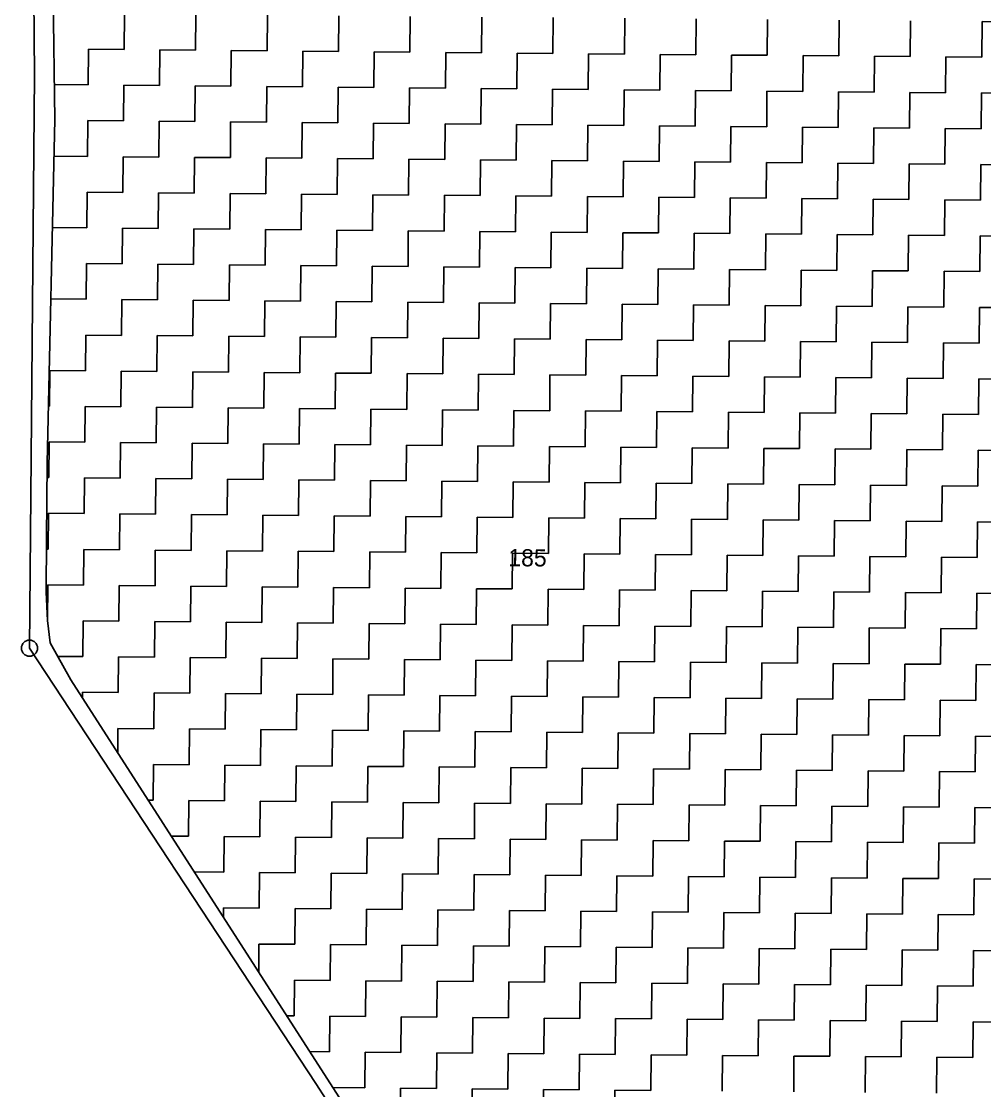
# Model space of a CAD drawing. Header units: metres. Extents: x 286188 to 288650, y 2015524 to 2018848.
# Drawn here: x 286282.8 to 286544.1, y 2015811.6 to 2016101.8 of the extents above; entities that cross this region are included whole.
import ezdxf
from ezdxf.enums import TextEntityAlignment as Align

# ---------------------------------------------------------------- set-up
doc = ezdxf.new("R2010")
doc.units = ezdxf.units.M
doc.header["$MEASUREMENT"] = 0
for name, color, linetype in [('POLY_HATCH', 12, 'Continuous'), ('TEXT_PARCEL', 7, 'Continuous'), ('V_BOUND_LINE', 7, 'Continuous')]:
    doc.layers.add(name, color=color, linetype=linetype)
doc.styles.add('TEXT_MAP', font='', dxfattribs={"height": 1.8})
doc.styles.get('TEXT_MAP').set_extended_font_data('Kruti Dev 050')

msp = doc.modelspace()

# ---------------------------------------------------------------- linework, layer by layer
msp.add_circle((286285.01, 2015931.71), 2.2)
at = {"layer": 'POLY_HATCH'}
for p, q in [((286291.9, 2016075.13), (286288.54, 2016330.35)), ((286289.84, 2015981.99), (286291.9, 2016075.13)), ((286289.66, 2015961.43), (286289.84, 2015981.99)), ((286289.53, 2015946.92), (286289.66, 2015961.43)), ((286289.86, 2015939.25), (286289.53, 2015946.92)), ((286290.61, 2015933.19), (286289.86, 2015939.25)), ((286296.2, 2015923.15), (286290.61, 2015933.19)), ((286420.32, 2015730.17), (286296.2, 2015923.15))]:
    msp.add_line(p, q, dxfattribs=at)
at = {"layer": 'POLY_HATCH', "linetype": 'Continuous'}
for p, q in [((286310.67, 2016094.15), (286310.76, 2016103.85)), ((286330.06, 2016093.98), (286330.15, 2016103.67)), ((286349.45, 2016093.8), (286349.54, 2016103.5)), ((286368.84, 2016093.63), (286368.93, 2016103.32)), ((286388.23, 2016093.45), (286388.32, 2016103.15)), ((286407.62, 2016093.28), (286407.71, 2016102.97)), ((286427.01, 2016093.1), (286427.1, 2016102.8)), ((286446.4, 2016092.93), (286446.49, 2016102.62)), ((286465.79, 2016092.75), (286465.88, 2016102.45)), ((286485.18, 2016092.58), (286485.27, 2016102.27)), ((286504.57, 2016092.4), (286504.66, 2016102.1)), ((286523.96, 2016092.23), (286524.05, 2016101.92)), ((286543.35, 2016092.05), (286543.44, 2016101.75)), ((286543.44, 2016101.75), (286553.13, 2016101.66)), ((286300.89, 2016084.55), (286300.98, 2016094.24)), ((286300.98, 2016094.24), (286310.67, 2016094.15)), ((286320.28, 2016084.37), (286320.37, 2016094.07)), ((286320.37, 2016094.07), (286330.06, 2016093.98)), ((286339.67, 2016084.2), (286339.76, 2016093.89)), ((286339.76, 2016093.89), (286349.45, 2016093.8)), ((286359.06, 2016084.02), (286359.15, 2016093.71)), ((286359.15, 2016093.71), (286368.84, 2016093.63)), ((286378.45, 2016083.84), (286378.54, 2016093.54)), ((286378.54, 2016093.54), (286388.23, 2016093.45)), ((286397.84, 2016083.67), (286397.93, 2016093.36)), ((286397.93, 2016093.36), (286407.62, 2016093.28)), ((286417.23, 2016083.49), (286417.32, 2016093.19)), ((286417.32, 2016093.19), (286427.01, 2016093.1)), ((286436.62, 2016083.32), (286436.71, 2016093.01)), ((286436.71, 2016093.01), (286446.4, 2016092.93)), ((286456.01, 2016083.14), (286456.1, 2016092.84)), ((286456.1, 2016092.84), (286465.79, 2016092.75)), ((286475.4, 2016082.97), (286475.49, 2016092.66)), ((286475.49, 2016092.66), (286485.18, 2016092.58)), ((286494.79, 2016082.79), (286494.88, 2016092.49)), ((286494.88, 2016092.49), (286504.57, 2016092.4)), ((286514.18, 2016082.62), (286514.27, 2016092.31)), ((286514.27, 2016092.31), (286523.96, 2016092.23)), ((286533.57, 2016082.44), (286533.66, 2016092.14)), ((286533.66, 2016092.14), (286543.35, 2016092.05)), ((286291.77, 2016084.63), (286300.89, 2016084.55)), ((286310.5, 2016074.76), (286310.59, 2016084.46)), ((286310.59, 2016084.46), (286320.28, 2016084.37)), ((286329.89, 2016074.59), (286329.98, 2016084.28)), ((286329.98, 2016084.28), (286339.67, 2016084.2)), ((286349.28, 2016074.41), (286349.37, 2016084.11)), ((286349.37, 2016084.11), (286359.06, 2016084.02)), ((286368.67, 2016074.24), (286368.76, 2016083.93)), ((286368.76, 2016083.93), (286378.45, 2016083.84)), ((286388.06, 2016074.06), (286388.15, 2016083.76)), ((286388.15, 2016083.76), (286397.84, 2016083.67)), ((286407.45, 2016073.89), (286407.53, 2016083.58)), ((286407.53, 2016083.58), (286417.23, 2016083.49)), ((286426.84, 2016073.71), (286426.92, 2016083.41)), ((286426.92, 2016083.41), (286436.62, 2016083.32)), ((286446.23, 2016073.54), (286446.31, 2016083.23)), ((286446.31, 2016083.23), (286456.01, 2016083.14)), ((286465.62, 2016073.36), (286465.7, 2016083.06)), ((286465.7, 2016083.06), (286475.4, 2016082.97)), ((286485.01, 2016073.19), (286485.09, 2016082.88)), ((286485.09, 2016082.88), (286494.79, 2016082.79)), ((286504.4, 2016073.01), (286504.48, 2016082.71)), ((286504.48, 2016082.71), (286514.18, 2016082.62)), ((286523.79, 2016072.84), (286523.87, 2016082.53)), ((286523.87, 2016082.53), (286533.57, 2016082.44)), ((286543.18, 2016072.66), (286543.26, 2016082.36)), ((286543.26, 2016082.36), (286552.96, 2016082.27)), ((286300.72, 2016065.16), (286300.8, 2016074.85)), ((286300.8, 2016074.85), (286310.5, 2016074.76)), ((286320.11, 2016064.98), (286320.19, 2016074.68)), ((286320.19, 2016074.68), (286329.89, 2016074.59)), ((286339.5, 2016064.81), (286339.58, 2016074.5)), ((286339.58, 2016074.5), (286349.28, 2016074.41)), ((286358.89, 2016064.63), (286358.97, 2016074.33)), ((286358.97, 2016074.33), (286368.67, 2016074.24)), ((286378.28, 2016064.46), (286378.36, 2016074.15)), ((286378.36, 2016074.15), (286388.06, 2016074.06)), ((286397.66, 2016064.28), (286397.75, 2016073.97)), ((286397.75, 2016073.97), (286407.45, 2016073.89)), ((286417.05, 2016064.1), (286417.14, 2016073.8)), ((286417.14, 2016073.8), (286426.84, 2016073.71)), ((286436.44, 2016063.93), (286436.53, 2016073.62)), ((286436.53, 2016073.62), (286446.23, 2016073.54)), ((286455.83, 2016063.75), (286455.92, 2016073.45)), ((286455.92, 2016073.45), (286465.62, 2016073.36)), ((286475.22, 2016063.58), (286475.31, 2016073.27)), ((286475.31, 2016073.27), (286485.01, 2016073.19)), ((286494.61, 2016063.4), (286494.7, 2016073.1)), ((286494.7, 2016073.1), (286504.4, 2016073.01)), ((286514, 2016063.23), (286514.09, 2016072.92)), ((286514.09, 2016072.92), (286523.79, 2016072.84)), ((286533.39, 2016063.05), (286533.48, 2016072.75)), ((286533.48, 2016072.75), (286543.18, 2016072.66)), ((286291.68, 2016065.24), (286300.72, 2016065.16)), ((286310.32, 2016055.37), (286310.41, 2016065.07)), ((286310.41, 2016065.07), (286320.11, 2016064.98)), ((286329.71, 2016055.2), (286329.8, 2016064.89)), ((286329.8, 2016064.89), (286339.5, 2016064.81)), ((286349.1, 2016055.02), (286349.19, 2016064.72)), ((286349.19, 2016064.72), (286358.89, 2016064.63)), ((286368.49, 2016054.85), (286368.58, 2016064.54)), ((286368.58, 2016064.54), (286378.28, 2016064.46)), ((286387.88, 2016054.67), (286387.97, 2016064.37)), ((286387.97, 2016064.37), (286397.66, 2016064.28)), ((286407.27, 2016054.5), (286407.36, 2016064.19)), ((286407.36, 2016064.19), (286417.05, 2016064.1)), ((286426.66, 2016054.32), (286426.75, 2016064.02)), ((286426.75, 2016064.02), (286436.44, 2016063.93)), ((286446.05, 2016054.15), (286446.14, 2016063.84)), ((286446.14, 2016063.84), (286455.83, 2016063.75)), ((286465.44, 2016053.97), (286465.53, 2016063.67)), ((286465.53, 2016063.67), (286475.22, 2016063.58)), ((286484.83, 2016053.8), (286484.92, 2016063.49)), ((286484.92, 2016063.49), (286494.61, 2016063.4)), ((286504.22, 2016053.62), (286504.31, 2016063.32)), ((286504.31, 2016063.32), (286514, 2016063.23)), ((286523.61, 2016053.45), (286523.7, 2016063.14)), ((286523.7, 2016063.14), (286533.39, 2016063.05)), ((286543, 2016053.27), (286543.09, 2016062.97)), ((286543.09, 2016062.97), (286552.78, 2016062.88)), ((286300.54, 2016045.77), (286300.63, 2016055.46)), ((286300.63, 2016055.46), (286310.32, 2016055.37)), ((286319.93, 2016045.59), (286320.02, 2016055.29)), ((286320.02, 2016055.29), (286329.71, 2016055.2)), ((286339.32, 2016045.42), (286339.41, 2016055.11)), ((286339.41, 2016055.11), (286349.1, 2016055.02)), ((286358.71, 2016045.24), (286358.8, 2016054.94)), ((286358.8, 2016054.94), (286368.49, 2016054.85)), ((286378.1, 2016045.07), (286378.19, 2016054.76)), ((286378.19, 2016054.76), (286387.88, 2016054.67)), ((286397.49, 2016044.89), (286397.58, 2016054.59)), ((286397.58, 2016054.59), (286407.27, 2016054.5)), ((286416.88, 2016044.72), (286416.97, 2016054.41)), ((286416.97, 2016054.41), (286426.66, 2016054.32)), ((286436.27, 2016044.54), (286436.36, 2016054.23)), ((286436.36, 2016054.23), (286446.05, 2016054.15)), ((286455.66, 2016044.37), (286455.75, 2016054.06)), ((286455.75, 2016054.06), (286465.44, 2016053.97)), ((286475.05, 2016044.19), (286475.14, 2016053.88)), ((286475.14, 2016053.88), (286484.83, 2016053.8)), ((286494.44, 2016044.01), (286494.53, 2016053.71)), ((286494.53, 2016053.71), (286504.22, 2016053.62)), ((286513.83, 2016043.84), (286513.92, 2016053.53)), ((286513.92, 2016053.53), (286523.61, 2016053.45)), ((286533.22, 2016043.66), (286533.31, 2016053.36)), ((286533.31, 2016053.36), (286543, 2016053.27)), ((286291.25, 2016045.85), (286300.54, 2016045.77)), ((286310.15, 2016035.98), (286310.24, 2016045.68)), ((286310.24, 2016045.68), (286319.93, 2016045.59)), ((286329.54, 2016035.81), (286329.63, 2016045.5)), ((286329.63, 2016045.5), (286339.32, 2016045.42)), ((286348.93, 2016035.63), (286349.02, 2016045.33)), ((286349.02, 2016045.33), (286358.71, 2016045.24)), ((286368.32, 2016035.46), (286368.41, 2016045.15)), ((286368.41, 2016045.15), (286378.1, 2016045.07)), ((286387.71, 2016035.28), (286387.79, 2016044.98)), ((286387.79, 2016044.98), (286397.49, 2016044.89)), ((286407.1, 2016035.11), (286407.18, 2016044.8)), ((286407.18, 2016044.8), (286416.88, 2016044.72)), ((286426.49, 2016034.93), (286426.57, 2016044.63)), ((286426.57, 2016044.63), (286436.27, 2016044.54)), ((286445.88, 2016034.76), (286445.96, 2016044.45)), ((286445.96, 2016044.45), (286455.66, 2016044.37)), ((286465.27, 2016034.58), (286465.35, 2016044.28)), ((286465.35, 2016044.28), (286475.05, 2016044.19)), ((286484.66, 2016034.41), (286484.74, 2016044.1)), ((286484.74, 2016044.1), (286494.44, 2016044.01)), ((286504.05, 2016034.23), (286504.13, 2016043.93)), ((286504.13, 2016043.93), (286513.83, 2016043.84)), ((286523.44, 2016034.06), (286523.52, 2016043.75)), ((286523.52, 2016043.75), (286533.22, 2016043.66)), ((286542.82, 2016033.88), (286542.91, 2016043.58)), ((286542.91, 2016043.58), (286552.61, 2016043.49)), ((286300.37, 2016026.38), (286300.45, 2016036.07)), ((286300.45, 2016036.07), (286310.15, 2016035.98)), ((286319.76, 2016026.2), (286319.84, 2016035.9)), ((286319.84, 2016035.9), (286329.54, 2016035.81)), ((286339.15, 2016026.03), (286339.23, 2016035.72)), ((286339.23, 2016035.72), (286348.93, 2016035.63)), ((286358.54, 2016025.85), (286358.62, 2016035.55)), ((286358.62, 2016035.55), (286368.32, 2016035.46)), ((286377.92, 2016025.68), (286378.01, 2016035.37)), ((286378.01, 2016035.37), (286387.71, 2016035.28)), ((286397.31, 2016025.5), (286397.4, 2016035.2)), ((286397.4, 2016035.2), (286407.1, 2016035.11)), ((286416.7, 2016025.33), (286416.79, 2016035.02)), ((286416.79, 2016035.02), (286426.49, 2016034.93)), ((286436.09, 2016025.15), (286436.18, 2016034.85)), ((286436.18, 2016034.85), (286445.88, 2016034.76)), ((286455.48, 2016024.98), (286455.57, 2016034.67)), ((286455.57, 2016034.67), (286465.27, 2016034.58)), ((286474.87, 2016024.8), (286474.96, 2016034.5)), ((286474.96, 2016034.5), (286484.66, 2016034.41)), ((286494.26, 2016024.63), (286494.35, 2016034.32)), ((286494.35, 2016034.32), (286504.05, 2016034.23)), ((286513.65, 2016024.45), (286513.74, 2016034.14)), ((286513.74, 2016034.14), (286523.44, 2016034.06)), ((286533.04, 2016024.27), (286533.13, 2016033.97)), ((286533.13, 2016033.97), (286542.82, 2016033.88)), ((286290.82, 2016026.46), (286300.37, 2016026.38)), ((286309.97, 2016016.59), (286310.06, 2016026.29)), ((286310.06, 2016026.29), (286319.76, 2016026.2)), ((286329.36, 2016016.42), (286329.45, 2016026.11)), ((286329.45, 2016026.11), (286339.15, 2016026.03)), ((286348.75, 2016016.24), (286348.84, 2016025.94)), ((286348.84, 2016025.94), (286358.54, 2016025.85)), ((286368.14, 2016016.07), (286368.23, 2016025.76)), ((286368.23, 2016025.76), (286377.92, 2016025.68)), ((286387.53, 2016015.89), (286387.62, 2016025.59)), ((286387.62, 2016025.59), (286397.31, 2016025.5)), ((286406.92, 2016015.72), (286407.01, 2016025.41)), ((286407.01, 2016025.41), (286416.7, 2016025.33)), ((286426.31, 2016015.54), (286426.4, 2016025.24)), ((286426.4, 2016025.24), (286436.09, 2016025.15)), ((286445.7, 2016015.37), (286445.79, 2016025.06)), ((286445.79, 2016025.06), (286455.48, 2016024.98)), ((286465.09, 2016015.19), (286465.18, 2016024.89)), ((286465.18, 2016024.89), (286474.87, 2016024.8)), ((286484.48, 2016015.02), (286484.57, 2016024.71)), ((286484.57, 2016024.71), (286494.26, 2016024.63)), ((286503.87, 2016014.84), (286503.96, 2016024.54)), ((286503.96, 2016024.54), (286513.65, 2016024.45)), ((286523.26, 2016014.67), (286523.35, 2016024.36)), ((286523.35, 2016024.36), (286533.04, 2016024.27)), ((286542.65, 2016014.49), (286542.74, 2016024.19)), ((286542.74, 2016024.19), (286552.43, 2016024.1)), ((286300.19, 2016006.99), (286300.28, 2016016.68)), ((286300.28, 2016016.68), (286309.97, 2016016.59)), ((286319.58, 2016006.81), (286319.67, 2016016.51)), ((286319.67, 2016016.51), (286329.36, 2016016.42)), ((286338.97, 2016006.64), (286339.06, 2016016.33)), ((286339.06, 2016016.33), (286348.75, 2016016.24)), ((286358.36, 2016006.46), (286358.45, 2016016.16)), ((286358.45, 2016016.16), (286368.14, 2016016.07)), ((286377.75, 2016006.29), (286377.84, 2016015.98)), ((286377.84, 2016015.98), (286387.53, 2016015.89)), ((286397.14, 2016006.11), (286397.23, 2016015.81)), ((286397.23, 2016015.81), (286406.92, 2016015.72)), ((286416.53, 2016005.94), (286416.62, 2016015.63)), ((286416.62, 2016015.63), (286426.31, 2016015.54)), ((286435.92, 2016005.76), (286436.01, 2016015.46)), ((286436.01, 2016015.46), (286445.7, 2016015.37)), ((286455.31, 2016005.59), (286455.4, 2016015.28)), ((286455.4, 2016015.28), (286465.09, 2016015.19)), ((286474.7, 2016005.41), (286474.79, 2016015.11)), ((286474.79, 2016015.11), (286484.48, 2016015.02)), ((286494.09, 2016005.24), (286494.18, 2016014.93)), ((286494.18, 2016014.93), (286503.87, 2016014.84)), ((286513.48, 2016005.06), (286513.57, 2016014.76)), ((286513.57, 2016014.76), (286523.26, 2016014.67)), ((286532.87, 2016004.89), (286532.95, 2016014.58)), ((286532.95, 2016014.58), (286542.65, 2016014.49)), ((286290.41, 2015997.38), (286290.5, 2016007.07)), ((286290.5, 2016007.07), (286300.19, 2016006.99)), ((286309.8, 2015997.2), (286309.89, 2016006.9)), ((286309.89, 2016006.9), (286319.58, 2016006.81)), ((286329.19, 2015997.03), (286329.28, 2016006.72)), ((286329.28, 2016006.72), (286338.97, 2016006.64)), ((286348.58, 2015996.85), (286348.67, 2016006.55)), ((286348.67, 2016006.55), (286358.36, 2016006.46)), ((286367.97, 2015996.68), (286368.05, 2016006.37)), ((286368.05, 2016006.37), (286377.75, 2016006.29)), ((286387.36, 2015996.5), (286387.44, 2016006.2)), ((286387.44, 2016006.2), (286397.14, 2016006.11)), ((286406.75, 2015996.33), (286406.83, 2016006.02)), ((286406.83, 2016006.02), (286416.53, 2016005.94)), ((286426.14, 2015996.15), (286426.22, 2016005.85)), ((286426.22, 2016005.85), (286435.92, 2016005.76)), ((286445.53, 2015995.98), (286445.61, 2016005.67)), ((286445.61, 2016005.67), (286455.31, 2016005.59)), ((286464.92, 2015995.8), (286465, 2016005.5)), ((286465, 2016005.5), (286474.7, 2016005.41)), ((286484.31, 2015995.63), (286484.39, 2016005.32)), ((286484.39, 2016005.32), (286494.09, 2016005.24)), ((286503.7, 2015995.45), (286503.78, 2016005.15)), ((286503.78, 2016005.15), (286513.48, 2016005.06)), ((286523.08, 2015995.28), (286523.17, 2016004.97)), ((286523.17, 2016004.97), (286532.87, 2016004.89)), ((286542.47, 2015995.1), (286542.56, 2016004.8)), ((286542.56, 2016004.8), (286552.26, 2016004.71)), ((286290.18, 2015997.38), (286290.41, 2015997.38)), ((286300.02, 2015987.6), (286300.1, 2015997.29)), ((286300.1, 2015997.29), (286309.8, 2015997.2)), ((286319.41, 2015987.42), (286319.49, 2015997.12)), ((286319.49, 2015997.12), (286329.19, 2015997.03)), ((286338.8, 2015987.25), (286338.88, 2015996.94)), ((286338.88, 2015996.94), (286348.58, 2015996.85)), ((286358.18, 2015987.07), (286358.27, 2015996.77)), ((286358.27, 2015996.77), (286367.97, 2015996.68)), ((286377.57, 2015986.9), (286377.66, 2015996.59)), ((286377.66, 2015996.59), (286387.36, 2015996.5)), ((286396.96, 2015986.72), (286397.05, 2015996.42)), ((286397.05, 2015996.42), (286406.75, 2015996.33)), ((286416.35, 2015986.55), (286416.44, 2015996.24)), ((286416.44, 2015996.24), (286426.14, 2015996.15)), ((286435.74, 2015986.37), (286435.83, 2015996.07)), ((286435.83, 2015996.07), (286445.53, 2015995.98)), ((286455.13, 2015986.2), (286455.22, 2015995.89)), ((286455.22, 2015995.89), (286464.92, 2015995.8)), ((286474.52, 2015986.02), (286474.61, 2015995.72)), ((286474.61, 2015995.72), (286484.31, 2015995.63)), ((286493.91, 2015985.85), (286494, 2015995.54)), ((286494, 2015995.54), (286503.7, 2015995.45)), ((286513.3, 2015985.67), (286513.39, 2015995.37)), ((286513.39, 2015995.37), (286523.08, 2015995.28)), ((286532.69, 2015985.5), (286532.78, 2015995.19)), ((286532.78, 2015995.19), (286542.47, 2015995.1)), ((286290.23, 2015977.99), (286290.32, 2015987.68)), ((286290.32, 2015987.68), (286300.02, 2015987.6)), ((286309.62, 2015977.81), (286309.71, 2015987.51)), ((286309.71, 2015987.51), (286319.41, 2015987.42)), ((286329.01, 2015977.64), (286329.1, 2015987.33)), ((286329.1, 2015987.33), (286338.8, 2015987.25)), ((286348.4, 2015977.46), (286348.49, 2015987.16)), ((286348.49, 2015987.16), (286358.18, 2015987.07)), ((286367.79, 2015977.29), (286367.88, 2015986.98)), ((286367.88, 2015986.98), (286377.57, 2015986.9)), ((286387.18, 2015977.11), (286387.27, 2015986.81)), ((286387.27, 2015986.81), (286396.96, 2015986.72)), ((286406.57, 2015976.94), (286406.66, 2015986.63)), ((286406.66, 2015986.63), (286416.35, 2015986.55)), ((286425.96, 2015976.76), (286426.05, 2015986.46)), ((286426.05, 2015986.46), (286435.74, 2015986.37)), ((286445.35, 2015976.59), (286445.44, 2015986.28)), ((286445.44, 2015986.28), (286455.13, 2015986.2)), ((286464.74, 2015976.41), (286464.83, 2015986.11)), ((286464.83, 2015986.11), (286474.52, 2015986.02)), ((286484.13, 2015976.24), (286484.22, 2015985.93)), ((286484.22, 2015985.93), (286493.91, 2015985.85)), ((286503.52, 2015976.06), (286503.61, 2015985.76)), ((286503.61, 2015985.76), (286513.3, 2015985.67)), ((286522.91, 2015975.89), (286523, 2015985.58)), ((286523, 2015985.58), (286532.69, 2015985.5)), ((286542.3, 2015975.71), (286542.39, 2015985.41)), ((286542.39, 2015985.41), (286552.08, 2015985.32)), ((286289.81, 2015977.99), (286290.23, 2015977.99)), ((286299.84, 2015968.21), (286299.93, 2015977.9)), ((286299.93, 2015977.9), (286309.62, 2015977.81)), ((286319.23, 2015968.03), (286319.32, 2015977.73)), ((286319.32, 2015977.73), (286329.01, 2015977.64)), ((286338.62, 2015967.86), (286338.71, 2015977.55)), ((286338.71, 2015977.55), (286348.4, 2015977.46)), ((286358.01, 2015967.68), (286358.1, 2015977.38)), ((286358.1, 2015977.38), (286367.79, 2015977.29)), ((286377.4, 2015967.51), (286377.49, 2015977.2)), ((286377.49, 2015977.2), (286387.18, 2015977.11)), ((286396.79, 2015967.33), (286396.88, 2015977.03)), ((286396.88, 2015977.03), (286406.57, 2015976.94)), ((286416.18, 2015967.16), (286416.27, 2015976.85)), ((286416.27, 2015976.85), (286425.96, 2015976.76)), ((286435.57, 2015966.98), (286435.66, 2015976.68)), ((286435.66, 2015976.68), (286445.35, 2015976.59)), ((286454.96, 2015966.81), (286455.05, 2015976.5)), ((286455.05, 2015976.5), (286464.74, 2015976.41)), ((286474.35, 2015966.63), (286474.44, 2015976.33)), ((286474.44, 2015976.33), (286484.13, 2015976.24)), ((286493.74, 2015966.46), (286493.83, 2015976.15)), ((286493.83, 2015976.15), (286503.52, 2015976.06)), ((286513.13, 2015966.28), (286513.21, 2015975.98)), ((286513.21, 2015975.98), (286522.91, 2015975.89)), ((286532.52, 2015966.11), (286532.6, 2015975.8)), ((286532.6, 2015975.8), (286542.3, 2015975.71)), ((286290.06, 2015958.6), (286290.15, 2015968.3)), ((286290.15, 2015968.3), (286299.84, 2015968.21)), ((286309.45, 2015958.43), (286309.54, 2015968.12)), ((286309.54, 2015968.12), (286319.23, 2015968.03)), ((286328.84, 2015958.25), (286328.93, 2015967.94)), ((286328.93, 2015967.94), (286338.62, 2015967.86)), ((286348.23, 2015958.07), (286348.31, 2015967.77)), ((286348.31, 2015967.77), (286358.01, 2015967.68)), ((286367.62, 2015957.9), (286367.7, 2015967.59)), ((286367.7, 2015967.59), (286377.4, 2015967.51)), ((286387.01, 2015957.72), (286387.09, 2015967.42)), ((286387.09, 2015967.42), (286396.79, 2015967.33)), ((286406.4, 2015957.55), (286406.48, 2015967.24)), ((286406.48, 2015967.24), (286416.18, 2015967.16)), ((286425.79, 2015957.37), (286425.87, 2015967.07)), ((286425.87, 2015967.07), (286435.57, 2015966.98)), ((286445.18, 2015957.2), (286445.26, 2015966.89)), ((286445.26, 2015966.89), (286454.96, 2015966.81)), ((286464.57, 2015957.02), (286464.65, 2015966.72)), ((286464.65, 2015966.72), (286474.35, 2015966.63)), ((286483.96, 2015956.85), (286484.04, 2015966.54)), ((286484.04, 2015966.54), (286493.74, 2015966.46)), ((286503.34, 2015956.67), (286503.43, 2015966.37)), ((286503.43, 2015966.37), (286513.13, 2015966.28)), ((286522.73, 2015956.5), (286522.82, 2015966.19)), ((286522.82, 2015966.19), (286532.52, 2015966.11)), ((286542.12, 2015956.32), (286542.21, 2015966.02)), ((286542.21, 2015966.02), (286551.91, 2015965.93)), ((286289.63, 2015958.6), (286290.06, 2015958.6)), ((286299.67, 2015948.82), (286299.75, 2015958.51)), ((286299.75, 2015958.51), (286309.45, 2015958.43)), ((286319.06, 2015948.64), (286319.14, 2015958.34)), ((286319.14, 2015958.34), (286328.84, 2015958.25)), ((286338.44, 2015948.47), (286338.53, 2015958.16)), ((286338.53, 2015958.16), (286348.23, 2015958.07)), ((286357.83, 2015948.29), (286357.92, 2015957.99)), ((286357.92, 2015957.99), (286367.62, 2015957.9)), ((286377.22, 2015948.12), (286377.31, 2015957.81)), ((286377.31, 2015957.81), (286387.01, 2015957.72)), ((286396.61, 2015947.94), (286396.7, 2015957.64)), ((286396.7, 2015957.64), (286406.4, 2015957.55)), ((286416, 2015947.77), (286416.09, 2015957.46)), ((286416.09, 2015957.46), (286425.79, 2015957.37)), ((286435.39, 2015947.59), (286435.48, 2015957.29)), ((286435.48, 2015957.29), (286445.18, 2015957.2)), ((286454.78, 2015947.42), (286454.87, 2015957.11)), ((286454.87, 2015957.11), (286464.57, 2015957.02)), ((286474.17, 2015947.24), (286474.26, 2015956.94)), ((286474.26, 2015956.94), (286483.96, 2015956.85)), ((286493.56, 2015947.07), (286493.65, 2015956.76)), ((286493.65, 2015956.76), (286503.34, 2015956.67)), ((286512.95, 2015946.89), (286513.04, 2015956.59)), ((286513.04, 2015956.59), (286522.73, 2015956.5)), ((286532.34, 2015946.72), (286532.43, 2015956.41)), ((286532.43, 2015956.41), (286542.12, 2015956.32)), ((286289.88, 2015939.21), (286289.97, 2015948.91)), ((286289.97, 2015948.91), (286299.67, 2015948.82)), ((286309.27, 2015939.04), (286309.36, 2015948.73)), ((286309.36, 2015948.73), (286319.06, 2015948.64)), ((286328.66, 2015938.86), (286328.75, 2015948.56)), ((286328.75, 2015948.56), (286338.44, 2015948.47)), ((286348.05, 2015938.69), (286348.14, 2015948.38)), ((286348.14, 2015948.38), (286357.83, 2015948.29)), ((286367.44, 2015938.51), (286367.53, 2015948.2)), ((286367.53, 2015948.2), (286377.22, 2015948.12)), ((286386.83, 2015938.33), (286386.92, 2015948.03)), ((286386.92, 2015948.03), (286396.61, 2015947.94)), ((286406.22, 2015938.16), (286406.31, 2015947.85)), ((286406.31, 2015947.85), (286416, 2015947.77)), ((286425.61, 2015937.98), (286425.7, 2015947.68)), ((286425.7, 2015947.68), (286435.39, 2015947.59)), ((286445, 2015937.81), (286445.09, 2015947.5)), ((286445.09, 2015947.5), (286454.78, 2015947.42)), ((286464.39, 2015937.63), (286464.48, 2015947.33)), ((286464.48, 2015947.33), (286474.17, 2015947.24)), ((286483.78, 2015937.46), (286483.87, 2015947.15)), ((286483.87, 2015947.15), (286493.56, 2015947.07)), ((286503.17, 2015937.28), (286503.26, 2015946.98)), ((286503.26, 2015946.98), (286512.95, 2015946.89)), ((286522.56, 2015937.11), (286522.65, 2015946.8)), ((286522.65, 2015946.8), (286532.34, 2015946.72)), ((286541.95, 2015936.93), (286542.04, 2015946.63)), ((286542.04, 2015946.63), (286551.73, 2015946.54)), ((286289.87, 2015939.21), (286289.88, 2015939.21)), ((286299.49, 2015929.43), (286299.58, 2015939.12)), ((286299.58, 2015939.12), (286309.27, 2015939.04)), ((286318.88, 2015929.25), (286318.97, 2015938.95)), ((286318.97, 2015938.95), (286328.66, 2015938.86)), ((286338.27, 2015929.08), (286338.36, 2015938.77)), ((286338.36, 2015938.77), (286348.05, 2015938.69)), ((286357.66, 2015928.9), (286357.75, 2015938.6)), ((286357.75, 2015938.6), (286367.44, 2015938.51)), ((286377.05, 2015928.73), (286377.14, 2015938.42)), ((286377.14, 2015938.42), (286386.83, 2015938.33)), ((286396.44, 2015928.55), (286396.53, 2015938.25)), ((286396.53, 2015938.25), (286406.22, 2015938.16)), ((286415.83, 2015928.38), (286415.92, 2015938.07)), ((286415.92, 2015938.07), (286425.61, 2015937.98)), ((286435.22, 2015928.2), (286435.31, 2015937.9)), ((286435.31, 2015937.9), (286445, 2015937.81)), ((286454.61, 2015928.03), (286454.7, 2015937.72)), ((286454.7, 2015937.72), (286464.39, 2015937.63)), ((286474, 2015927.85), (286474.09, 2015937.55)), ((286474.09, 2015937.55), (286483.78, 2015937.46)), ((286493.39, 2015927.68), (286493.47, 2015937.37)), ((286493.47, 2015937.37), (286503.17, 2015937.28)), ((286512.78, 2015927.5), (286512.86, 2015937.2)), ((286512.86, 2015937.2), (286522.56, 2015937.11)), ((286532.17, 2015927.33), (286532.25, 2015937.02)), ((286532.25, 2015937.02), (286541.95, 2015936.93)), ((286292.67, 2015929.49), (286299.49, 2015929.43)), ((286309.1, 2015919.65), (286309.19, 2015929.34)), ((286309.19, 2015929.34), (286318.88, 2015929.25)), ((286328.49, 2015919.47), (286328.57, 2015929.17)), ((286328.57, 2015929.17), (286338.27, 2015929.08)), ((286347.88, 2015919.3), (286347.96, 2015928.99)), ((286347.96, 2015928.99), (286357.66, 2015928.9)), ((286367.27, 2015919.12), (286367.35, 2015928.82)), ((286367.35, 2015928.82), (286377.05, 2015928.73)), ((286386.66, 2015918.95), (286386.74, 2015928.64)), ((286386.74, 2015928.64), (286396.44, 2015928.55)), ((286406.05, 2015918.77), (286406.13, 2015928.46)), ((286406.13, 2015928.46), (286415.83, 2015928.38)), ((286425.44, 2015918.59), (286425.52, 2015928.29)), ((286425.52, 2015928.29), (286435.22, 2015928.2)), ((286444.83, 2015918.42), (286444.91, 2015928.11)), ((286444.91, 2015928.11), (286454.61, 2015928.03)), ((286464.22, 2015918.24), (286464.3, 2015927.94)), ((286464.3, 2015927.94), (286474, 2015927.85)), ((286483.6, 2015918.07), (286483.69, 2015927.76)), ((286483.69, 2015927.76), (286493.39, 2015927.68)), ((286502.99, 2015917.89), (286503.08, 2015927.59)), ((286503.08, 2015927.59), (286512.78, 2015927.5)), ((286522.38, 2015917.72), (286522.47, 2015927.41)), ((286522.47, 2015927.41), (286532.17, 2015927.33)), ((286541.77, 2015917.54), (286541.86, 2015927.24)), ((286541.86, 2015927.24), (286551.56, 2015927.15)), ((286299.39, 2015918.19), (286299.4, 2015919.73)), ((286299.4, 2015919.73), (286309.1, 2015919.65)), ((286318.7, 2015909.86), (286318.79, 2015919.56)), ((286318.79, 2015919.56), (286328.49, 2015919.47)), ((286338.09, 2015909.69), (286338.18, 2015919.38)), ((286338.18, 2015919.38), (286347.88, 2015919.3)), ((286357.48, 2015909.51), (286357.57, 2015919.21)), ((286357.57, 2015919.21), (286367.27, 2015919.12)), ((286376.87, 2015909.34), (286376.96, 2015919.03)), ((286376.96, 2015919.03), (286386.66, 2015918.95)), ((286396.26, 2015909.16), (286396.35, 2015918.86)), ((286396.35, 2015918.86), (286406.05, 2015918.77)), ((286415.65, 2015908.99), (286415.74, 2015918.68)), ((286415.74, 2015918.68), (286425.44, 2015918.59)), ((286435.04, 2015908.81), (286435.13, 2015918.51)), ((286435.13, 2015918.51), (286444.83, 2015918.42)), ((286454.43, 2015908.64), (286454.52, 2015918.33)), ((286454.52, 2015918.33), (286464.22, 2015918.24)), ((286473.82, 2015908.46), (286473.91, 2015918.16)), ((286473.91, 2015918.16), (286483.6, 2015918.07)), ((286493.21, 2015908.29), (286493.3, 2015917.98)), ((286493.3, 2015917.98), (286502.99, 2015917.89)), ((286512.6, 2015908.11), (286512.69, 2015917.81)), ((286512.69, 2015917.81), (286522.38, 2015917.72)), ((286531.99, 2015907.94), (286532.08, 2015917.63)), ((286532.08, 2015917.63), (286541.77, 2015917.54)), ((286308.95, 2015903.32), (286309.01, 2015909.95)), ((286309.01, 2015909.95), (286318.7, 2015909.86)), ((286328.31, 2015900.08), (286328.4, 2015909.78)), ((286328.4, 2015909.78), (286338.09, 2015909.69)), ((286347.7, 2015899.91), (286347.79, 2015909.6)), ((286347.79, 2015909.6), (286357.48, 2015909.51)), ((286367.09, 2015899.73), (286367.18, 2015909.43)), ((286367.18, 2015909.43), (286376.87, 2015909.34)), ((286386.48, 2015899.56), (286386.57, 2015909.25)), ((286386.57, 2015909.25), (286396.26, 2015909.16)), ((286405.87, 2015899.38), (286405.96, 2015909.08)), ((286405.96, 2015909.08), (286415.65, 2015908.99)), ((286425.26, 2015899.21), (286425.35, 2015908.9)), ((286425.35, 2015908.9), (286435.04, 2015908.81)), ((286444.65, 2015899.03), (286444.74, 2015908.72)), ((286444.74, 2015908.72), (286454.43, 2015908.64)), ((286464.04, 2015898.85), (286464.13, 2015908.55)), ((286464.13, 2015908.55), (286473.82, 2015908.46)), ((286483.43, 2015898.68), (286483.52, 2015908.37)), ((286483.52, 2015908.37), (286493.21, 2015908.29)), ((286502.82, 2015898.5), (286502.91, 2015908.2)), ((286502.91, 2015908.2), (286512.6, 2015908.11)), ((286522.21, 2015898.33), (286522.3, 2015908.02)), ((286522.3, 2015908.02), (286531.99, 2015907.94)), ((286541.6, 2015898.15), (286541.69, 2015907.85)), ((286541.69, 2015907.85), (286551.38, 2015907.76)), ((286318.53, 2015890.47), (286318.62, 2015900.17)), ((286318.62, 2015900.17), (286328.31, 2015900.08)), ((286337.92, 2015890.3), (286338.01, 2015899.99)), ((286338.01, 2015899.99), (286347.7, 2015899.91)), ((286357.31, 2015890.12), (286357.4, 2015899.82)), ((286357.4, 2015899.82), (286367.09, 2015899.73)), ((286376.7, 2015889.95), (286376.79, 2015899.64)), ((286376.79, 2015899.64), (286386.48, 2015899.56)), ((286396.09, 2015889.77), (286396.18, 2015899.47)), ((286396.18, 2015899.47), (286405.87, 2015899.38)), ((286415.48, 2015889.6), (286415.57, 2015899.29)), ((286415.57, 2015899.29), (286425.26, 2015899.21)), ((286434.87, 2015889.42), (286434.96, 2015899.12)), ((286434.96, 2015899.12), (286444.65, 2015899.03)), ((286454.26, 2015889.25), (286454.35, 2015898.94)), ((286454.35, 2015898.94), (286464.04, 2015898.85)), ((286473.65, 2015889.07), (286473.73, 2015898.77)), ((286473.73, 2015898.77), (286483.43, 2015898.68)), ((286493.04, 2015888.9), (286493.12, 2015898.59)), ((286493.12, 2015898.59), (286502.82, 2015898.5)), ((286512.43, 2015888.72), (286512.51, 2015898.42)), ((286512.51, 2015898.42), (286522.21, 2015898.33)), ((286531.82, 2015888.55), (286531.9, 2015898.24)), ((286531.9, 2015898.24), (286541.6, 2015898.15)), ((286317.21, 2015890.49), (286318.53, 2015890.47)), ((286328.14, 2015880.69), (286328.22, 2015890.39)), ((286328.22, 2015890.39), (286337.92, 2015890.3)), ((286347.53, 2015880.52), (286347.61, 2015890.21)), ((286347.61, 2015890.21), (286357.31, 2015890.12)), ((286366.92, 2015880.34), (286367, 2015890.04)), ((286367, 2015890.04), (286376.7, 2015889.95)), ((286386.31, 2015880.17), (286386.39, 2015889.86)), ((286386.39, 2015889.86), (286396.09, 2015889.77)), ((286405.7, 2015879.99), (286405.78, 2015889.69)), ((286405.78, 2015889.69), (286415.48, 2015889.6)), ((286425.09, 2015879.82), (286425.17, 2015889.51)), ((286425.17, 2015889.51), (286434.87, 2015889.42)), ((286444.48, 2015879.64), (286444.56, 2015889.34)), ((286444.56, 2015889.34), (286454.26, 2015889.25)), ((286463.86, 2015879.47), (286463.95, 2015889.16)), ((286463.95, 2015889.16), (286473.65, 2015889.07)), ((286483.25, 2015879.29), (286483.34, 2015888.98)), ((286483.34, 2015888.98), (286493.04, 2015888.9)), ((286502.64, 2015879.11), (286502.73, 2015888.81)), ((286502.73, 2015888.81), (286512.43, 2015888.72)), ((286522.03, 2015878.94), (286522.12, 2015888.63)), ((286522.12, 2015888.63), (286531.82, 2015888.55)), ((286541.42, 2015878.76), (286541.51, 2015888.46)), ((286541.51, 2015888.46), (286551.21, 2015888.37)), ((286323.48, 2015880.73), (286328.14, 2015880.69)), ((286337.74, 2015870.91), (286337.83, 2015880.6)), ((286337.83, 2015880.6), (286347.53, 2015880.52)), ((286357.13, 2015870.73), (286357.22, 2015880.43)), ((286357.22, 2015880.43), (286366.92, 2015880.34)), ((286376.52, 2015870.56), (286376.61, 2015880.25)), ((286376.61, 2015880.25), (286386.31, 2015880.17)), ((286395.91, 2015870.38), (286396, 2015880.08)), ((286396, 2015880.08), (286405.7, 2015879.99)), ((286415.3, 2015870.21), (286415.39, 2015879.9)), ((286415.39, 2015879.9), (286425.09, 2015879.82)), ((286434.69, 2015870.03), (286434.78, 2015879.73)), ((286434.78, 2015879.73), (286444.48, 2015879.64)), ((286454.08, 2015869.86), (286454.17, 2015879.55)), ((286454.17, 2015879.55), (286463.86, 2015879.47)), ((286473.47, 2015869.68), (286473.56, 2015879.38)), ((286473.56, 2015879.38), (286483.25, 2015879.29)), ((286492.86, 2015869.51), (286492.95, 2015879.2)), ((286492.95, 2015879.2), (286502.64, 2015879.11)), ((286512.25, 2015869.33), (286512.34, 2015879.03)), ((286512.34, 2015879.03), (286522.03, 2015878.94)), ((286531.64, 2015869.16), (286531.73, 2015878.85)), ((286531.73, 2015878.85), (286541.42, 2015878.76)), ((286329.75, 2015870.98), (286337.74, 2015870.91)), ((286347.35, 2015861.13), (286347.44, 2015870.82)), ((286347.44, 2015870.82), (286357.13, 2015870.73)), ((286366.74, 2015860.95), (286366.83, 2015870.65)), ((286366.83, 2015870.65), (286376.52, 2015870.56)), ((286386.13, 2015860.78), (286386.22, 2015870.47)), ((286386.22, 2015870.47), (286395.91, 2015870.38)), ((286405.52, 2015860.6), (286405.61, 2015870.3)), ((286405.61, 2015870.3), (286415.3, 2015870.21)), ((286424.91, 2015860.43), (286425, 2015870.12)), ((286425, 2015870.12), (286434.69, 2015870.03)), ((286444.3, 2015860.25), (286444.39, 2015869.95)), ((286444.39, 2015869.95), (286454.08, 2015869.86)), ((286463.69, 2015860.08), (286463.78, 2015869.77)), ((286463.78, 2015869.77), (286473.47, 2015869.68)), ((286483.08, 2015859.9), (286483.17, 2015869.6)), ((286483.17, 2015869.6), (286492.86, 2015869.51)), ((286502.47, 2015859.73), (286502.56, 2015869.42)), ((286502.56, 2015869.42), (286512.25, 2015869.33)), ((286521.86, 2015859.55), (286521.95, 2015869.24)), ((286521.95, 2015869.24), (286531.64, 2015869.16)), ((286541.25, 2015859.37), (286541.34, 2015869.07)), ((286541.34, 2015869.07), (286551.03, 2015868.98)), ((286337.63, 2015858.73), (286337.66, 2015861.21)), ((286337.66, 2015861.21), (286347.35, 2015861.13)), ((286356.96, 2015851.34), (286357.05, 2015861.04)), ((286357.05, 2015861.04), (286366.74, 2015860.95)), ((286376.35, 2015851.17), (286376.44, 2015860.86)), ((286376.44, 2015860.86), (286386.13, 2015860.78)), ((286395.74, 2015850.99), (286395.83, 2015860.69)), ((286395.83, 2015860.69), (286405.52, 2015860.6)), ((286415.13, 2015850.82), (286415.22, 2015860.51)), ((286415.22, 2015860.51), (286424.91, 2015860.43)), ((286434.52, 2015850.64), (286434.61, 2015860.34)), ((286434.61, 2015860.34), (286444.3, 2015860.25)), ((286453.91, 2015850.47), (286453.99, 2015860.16)), ((286453.99, 2015860.16), (286463.69, 2015860.08)), ((286473.3, 2015850.29), (286473.38, 2015859.99)), ((286473.38, 2015859.99), (286483.08, 2015859.9)), ((286492.69, 2015850.12), (286492.77, 2015859.81)), ((286492.77, 2015859.81), (286502.47, 2015859.73)), ((286512.08, 2015849.94), (286512.16, 2015859.64)), ((286512.16, 2015859.64), (286521.86, 2015859.55)), ((286531.47, 2015849.77), (286531.55, 2015859.46)), ((286531.55, 2015859.46), (286541.25, 2015859.37)), ((286347.2, 2015843.86), (286347.26, 2015851.43)), ((286347.26, 2015851.43), (286356.96, 2015851.34)), ((286366.57, 2015841.56), (286366.65, 2015851.26)), ((286366.65, 2015851.26), (286376.35, 2015851.17)), ((286385.96, 2015841.39), (286386.04, 2015851.08)), ((286386.04, 2015851.08), (286395.74, 2015850.99)), ((286405.35, 2015841.21), (286405.43, 2015850.91)), ((286405.43, 2015850.91), (286415.13, 2015850.82)), ((286424.74, 2015841.04), (286424.82, 2015850.73)), ((286424.82, 2015850.73), (286434.52, 2015850.64)), ((286444.12, 2015840.86), (286444.21, 2015850.56)), ((286444.21, 2015850.56), (286453.91, 2015850.47)), ((286463.51, 2015840.69), (286463.6, 2015850.38)), ((286463.6, 2015850.38), (286473.3, 2015850.29)), ((286482.9, 2015840.51), (286482.99, 2015850.21)), ((286482.99, 2015850.21), (286492.69, 2015850.12)), ((286502.29, 2015840.34), (286502.38, 2015850.03)), ((286502.38, 2015850.03), (286512.08, 2015849.94)), ((286521.68, 2015840.16), (286521.77, 2015849.86)), ((286521.77, 2015849.86), (286531.47, 2015849.77)), ((286541.07, 2015839.99), (286541.16, 2015849.68)), ((286541.16, 2015849.68), (286550.86, 2015849.59)), ((286356.78, 2015831.95), (286356.87, 2015841.65)), ((286356.87, 2015841.65), (286366.57, 2015841.56)), ((286376.17, 2015831.78), (286376.26, 2015841.47)), ((286376.26, 2015841.47), (286385.96, 2015841.39)), ((286395.56, 2015831.6), (286395.65, 2015841.3)), ((286395.65, 2015841.3), (286405.35, 2015841.21)), ((286414.95, 2015831.43), (286415.04, 2015841.12)), ((286415.04, 2015841.12), (286424.74, 2015841.04)), ((286434.34, 2015831.25), (286434.43, 2015840.95)), ((286434.43, 2015840.95), (286444.12, 2015840.86)), ((286453.73, 2015831.08), (286453.82, 2015840.77)), ((286453.82, 2015840.77), (286463.51, 2015840.69)), ((286473.12, 2015830.9), (286473.21, 2015840.6)), ((286473.21, 2015840.6), (286482.9, 2015840.51)), ((286492.51, 2015830.73), (286492.6, 2015840.42)), ((286492.6, 2015840.42), (286502.29, 2015840.34)), ((286511.9, 2015830.55), (286511.99, 2015840.25)), ((286511.99, 2015840.25), (286521.68, 2015840.16)), ((286531.29, 2015830.38), (286531.38, 2015840.07)), ((286531.38, 2015840.07), (286541.07, 2015839.99)), ((286354.84, 2015831.97), (286356.78, 2015831.95)), ((286366.39, 2015822.17), (286366.48, 2015831.87)), ((286366.48, 2015831.87), (286376.17, 2015831.78)), ((286385.78, 2015822), (286385.87, 2015831.69)), ((286385.87, 2015831.69), (286395.56, 2015831.6)), ((286405.17, 2015821.82), (286405.26, 2015831.52)), ((286405.26, 2015831.52), (286414.95, 2015831.43)), ((286424.56, 2015821.65), (286424.65, 2015831.34)), ((286424.65, 2015831.34), (286434.34, 2015831.25)), ((286443.95, 2015821.47), (286444.04, 2015831.17)), ((286444.04, 2015831.17), (286453.73, 2015831.08)), ((286463.34, 2015821.3), (286463.43, 2015830.99)), ((286463.43, 2015830.99), (286473.12, 2015830.9)), ((286482.73, 2015821.12), (286482.82, 2015830.82)), ((286482.82, 2015830.82), (286492.51, 2015830.73)), ((286502.12, 2015820.95), (286502.21, 2015830.64)), ((286502.21, 2015830.64), (286511.9, 2015830.55)), ((286521.51, 2015820.77), (286521.6, 2015830.47)), ((286521.6, 2015830.47), (286531.29, 2015830.38)), ((286540.9, 2015820.6), (286540.99, 2015830.29)), ((286540.99, 2015830.29), (286550.68, 2015830.2)), ((286361.12, 2015822.22), (286366.39, 2015822.17)), ((286376, 2015812.39), (286376.09, 2015822.08)), ((286376.09, 2015822.08), (286385.78, 2015822)), ((286395.39, 2015812.21), (286395.48, 2015821.91)), ((286395.48, 2015821.91), (286405.17, 2015821.82)), ((286414.78, 2015812.04), (286414.87, 2015821.73)), ((286414.87, 2015821.73), (286424.56, 2015821.65)), ((286434.17, 2015811.86), (286434.25, 2015821.56)), ((286434.25, 2015821.56), (286443.95, 2015821.47)), ((286453.56, 2015811.69), (286453.64, 2015821.38)), ((286453.64, 2015821.38), (286463.34, 2015821.3)), ((286472.95, 2015811.51), (286473.03, 2015821.21)), ((286473.03, 2015821.21), (286482.73, 2015821.12)), ((286492.34, 2015811.34), (286492.42, 2015821.03)), ((286492.42, 2015821.03), (286502.12, 2015820.95)), ((286511.73, 2015811.16), (286511.81, 2015820.86)), ((286511.81, 2015820.86), (286521.51, 2015820.77)), ((286531.12, 2015810.99), (286531.2, 2015820.68)), ((286531.2, 2015820.68), (286540.9, 2015820.6)), ((286367.39, 2015812.47), (286376, 2015812.39)), ((286385.61, 2015802.61), (286385.69, 2015812.3)), ((286385.69, 2015812.3), (286395.39, 2015812.21)), ((286405, 2015802.43), (286405.08, 2015812.13)), ((286405.08, 2015812.13), (286414.78, 2015812.04)), ((286424.38, 2015802.26), (286424.47, 2015811.95)), ((286424.47, 2015811.95), (286434.17, 2015811.86)), ((286443.77, 2015802.08), (286443.86, 2015811.78)), ((286443.86, 2015811.78), (286453.56, 2015811.69))]:
    msp.add_line(p, q, dxfattribs=at)
at = {"layer": 'V_BOUND_LINE'}
for p, q in [((286286.37, 2016087.22), (286285.64, 2016168.26)), ((286285.01, 2015931.71), (286286.37, 2016087.22)), ((286362.68, 2015813.61), (286285.01, 2015931.71)), ((286461.88, 2015660.57), (286362.68, 2015813.61))]:
    msp.add_line(p, q, dxfattribs=at)

# ---------------------------------------------------------------- texts
at = {"layer": 'TEXT_PARCEL', "style": 'TEXT_MAP'}
msp.add_text('185', height=4.654, rotation=359.4824, dxfattribs=at).set_placement((286420.13, 2015956.24), align=Align.MIDDLE)

doc.saveas('drawing.dxf')
